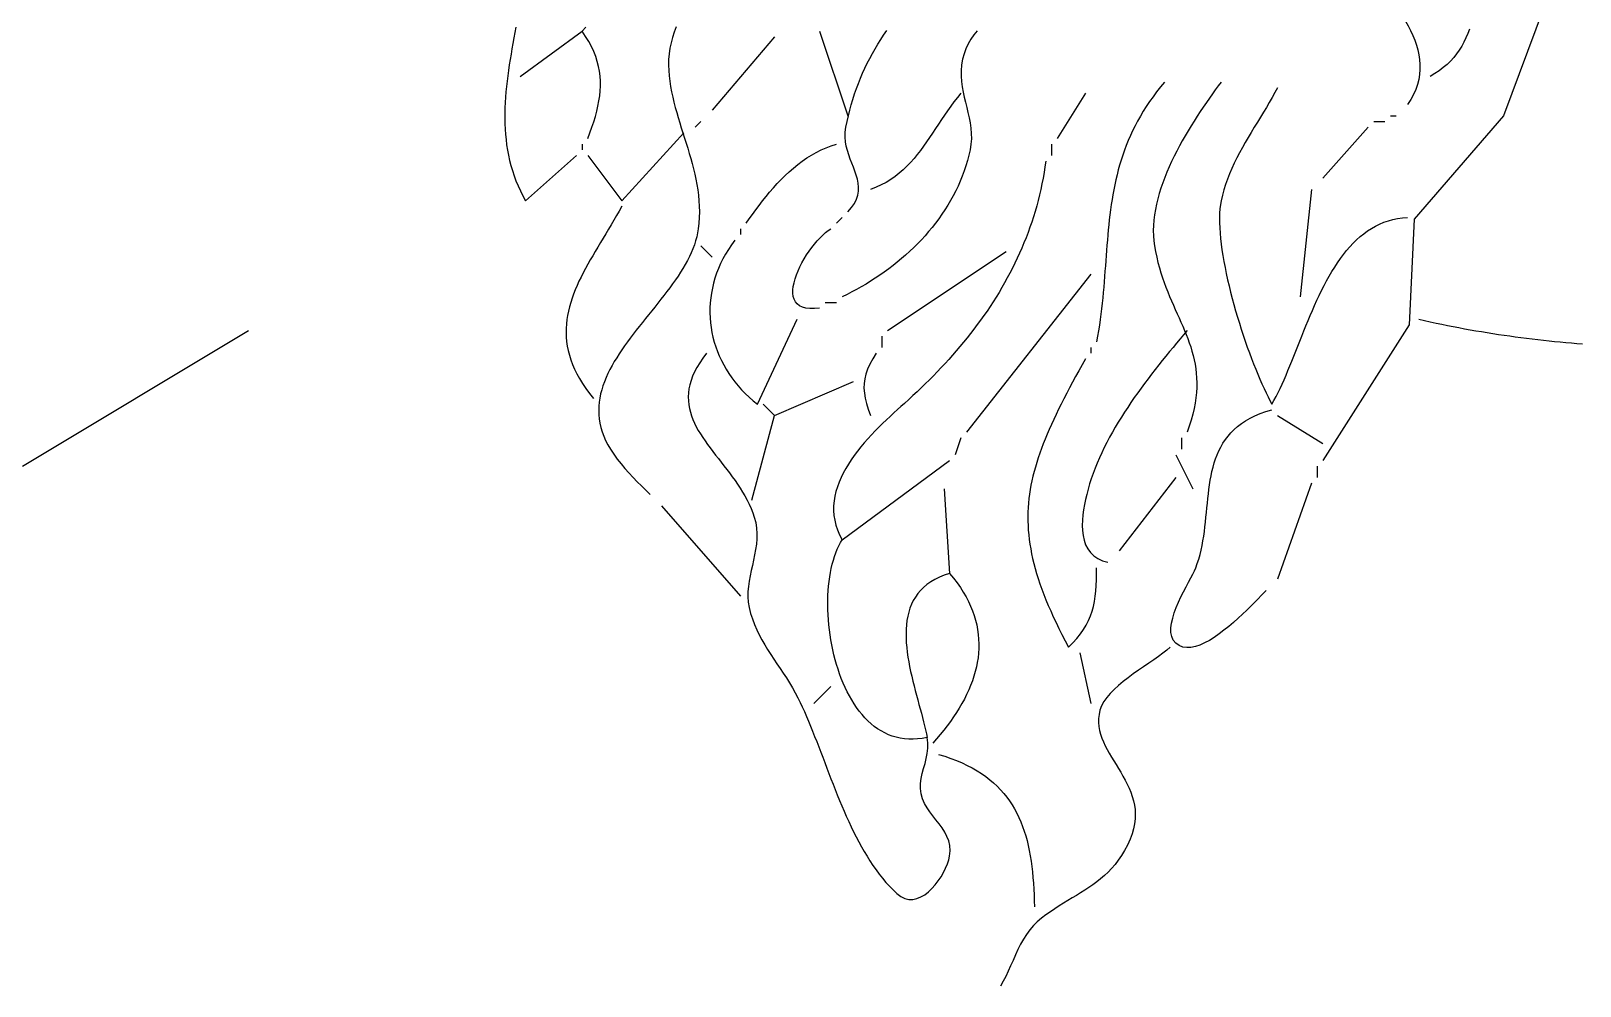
# Model space of a CAD drawing. Header units: millimetres. Extents: x 17 to 1517, y 15 to 1503.
# Drawn here: x 740.5 to 1014.5, y 386 to 555 of the extents above; entities that cross this region are included whole.
import ezdxf

# ---------------------------------------------------------------- set-up
doc = ezdxf.new("R2010")
doc.units = ezdxf.units.MM
doc.layers.add('0_0_0', color=3, linetype='Continuous')

msp = doc.modelspace()

# ---------------------------------------------------------------- linework, layer by layer
at = {"layer": '0_0_0'}
for points in [[(1073, 636), (1052.5201, 616), (1035.3704, 584), (1010.9197, 566.7863), (1000.9421, 540), (985.1582, 521.7137), (984.2847, 503), (969, 479)], [(996, 584), (981, 561), (981.5663, 560.1626), (982.1187, 559.3238), (982.6532, 558.4835), (983.1657, 557.6414), (983.6521, 556.7974), (984.1083, 555.9514), (984.5304, 555.1031), (984.9142, 554.2525), (985.2557, 553.3993), (985.5509, 552.5433), (985.7956, 551.6845), (985.9859, 550.8227), (986.1176, 549.9576), (986.1868, 549.0891), (986.1893, 548.2171), (986.1211, 547.3414), (985.9782, 546.4618), (985.7564, 545.5782), (985.4517, 544.6903), (985.0601, 543.7981), (984.5776, 542.9014), (984, 542)], [(826.2721, 555.703), (826.0935, 554.7478), (825.9168, 553.7921), (825.743, 552.8363), (825.5734, 551.8804), (825.4093, 550.9247), (825.2518, 549.9694), (825.1022, 549.0146), (824.9618, 548.0606), (824.8317, 547.1075), (824.7131, 546.1555), (824.6074, 545.2048), (824.5157, 544.2556), (824.4392, 543.308), (824.3792, 542.3624), (824.3369, 541.4188), (824.3135, 540.4774), (824.3103, 539.5385), (824.3285, 538.6022), (824.3692, 537.6687), (824.4338, 536.7382), (824.5235, 535.8109), (824.6394, 534.8869), (824.7829, 533.9665), (824.955, 533.0499), (825.1572, 532.1372), (825.3905, 531.2286), (825.6562, 530.3244), (825.9556, 529.4246), (826.2898, 528.5295), (826.6602, 527.6394), (827.0678, 526.7542), (827.514, 525.8744), (828, 525), (837, 533)], [(827, 547), (838, 555)], [(839, 536), (839.3756, 537.0053), (839.7234, 537.9889), (840.0408, 538.9525), (840.3258, 539.898), (840.576, 540.8272), (840.7891, 541.742), (840.9629, 542.6443), (841.0952, 543.5358), (841.1836, 544.4186), (841.2259, 545.2944), (841.2198, 546.1651), (841.1631, 547.0325), (841.0535, 547.8986), (840.8887, 548.7651), (840.6665, 549.634), (840.3845, 550.507), (840.0406, 551.3861), (839.6325, 552.273), (839.1578, 553.1698), (838.6144, 554.0781), (838, 555), (838.6409, 555.7303)], [(854.6441, 555.7637), (854.2961, 554.8284), (853.987, 553.884), (853.7237, 552.9297), (853.5131, 551.9648), (853.3622, 550.9887), (853.2778, 550.0007), (853.2669, 549), (853.3125, 548.0353), (853.3933, 547.0803), (853.5066, 546.1342), (853.6495, 545.1962), (853.8193, 544.2654), (854.0132, 543.3411), (854.2284, 542.4225), (854.4621, 541.5087), (854.7115, 540.599), (854.9738, 539.6926), (855.2462, 538.7886), (855.526, 537.8864), (855.8104, 536.985), (856.0965, 536.0837), (856.3815, 535.1817), (856.6628, 534.2781), (856.9374, 533.3723), (857.2027, 532.4633), (857.4557, 531.5504), (857.6938, 530.6328), (857.9142, 529.7097), (858.114, 528.7803), (858.2904, 527.8438), (858.4407, 526.8994), (858.5621, 525.9462), (858.6518, 524.9836), (858.7069, 524.0107), (858.7248, 523.0266), (858.7026, 522.0307), (858.6376, 521.0221), (858.5269, 520), (858.4136, 519.2923), (858.2604, 518.5872), (858.0692, 517.8847), (857.8419, 517.1845), (857.5803, 516.4865), (857.2865, 515.7905), (856.9622, 515.0965), (856.6095, 514.4041), (856.2301, 513.7133), (855.8261, 513.024), (855.3992, 512.3359), (854.9515, 511.649), (854.4849, 510.963), (854.0011, 510.2778), (853.5023, 509.5933), (852.9901, 508.9093), (852.4666, 508.2257), (851.9337, 507.5422), (851.3932, 506.8588), (850.8471, 506.1753), (850.2973, 505.4916), (849.7456, 504.8074), (849.1941, 504.1227), (848.6445, 503.4373), (848.0988, 502.751), (847.559, 502.0637), (847.0268, 501.3752), (846.5043, 500.6853), (845.9933, 499.994), (845.4957, 499.3011), (845.0134, 498.6064), (844.5484, 497.9097), (844.1025, 497.211), (843.6777, 496.51), (843.2758, 495.8066), (842.8988, 495.1006), (842.5485, 494.392), (842.227, 493.6805), (841.936, 492.966), (841.6775, 492.2483), (841.4533, 491.5273), (841.2655, 490.8029), (841.1159, 490.0748), (841.0064, 489.343), (840.9389, 488.6072), (840.9153, 487.8674), (840.9375, 487.1233), (841.0075, 486.3748), (841.1271, 485.6218), (841.2982, 484.8641), (841.5228, 484.1016), (841.8028, 483.3341), (842.14, 482.5614), (842.5363, 481.7834), (842.9938, 481), (843.5799, 480.1081), (844.2057, 479.2467), (844.866, 478.4119), (845.5552, 477.6), (846.2682, 476.8072), (846.9994, 476.0299), (847.7436, 475.2643), (848.4953, 474.5065), (849.2492, 473.753), (850, 473)], [(872, 554), (861, 541)], [(880, 555), (885, 540)], [(907.8543, 555.0895), (907.2789, 554.3443), (906.7553, 553.5653), (906.2892, 552.7493), (905.8863, 551.8931), (905.552, 550.9933), (905.2921, 550.0467), (905.1121, 549.05), (905.0177, 548), (905.0118, 547.0357), (905.076, 546.088), (905.1976, 545.1539), (905.3644, 544.2307), (905.5636, 543.3156), (905.7831, 542.4059), (906.0102, 541.4987), (906.2325, 540.5913), (906.4376, 539.6809), (906.613, 538.7647), (906.7462, 537.84), (906.8249, 536.9039), (906.8365, 535.9538), (906.7686, 534.9867), (906.6087, 534), (906.3917, 533.0486), (906.1443, 532.1088), (905.8672, 531.1808), (905.5612, 530.2647), (905.227, 529.3607), (904.8652, 528.469), (904.4768, 527.5898), (904.0622, 526.7234), (903.6224, 525.8699), (903.158, 525.0294), (902.6698, 524.2023), (902.1585, 523.3886), (901.6248, 522.5887), (901.0694, 521.8026), (900.4931, 521.0306), (899.8966, 520.2728), (899.2807, 519.5295), (898.6461, 518.8009), (897.9934, 518.0871), (897.3235, 517.3883), (896.637, 516.7048), (895.9347, 516.0368), (895.2174, 515.3843), (894.4857, 514.7477), (893.7403, 514.1271), (892.9821, 513.5227), (892.2118, 512.9347), (891.43, 512.3633), (890.6375, 511.8087), (889.835, 511.2711), (889.0233, 510.7507), (888.2031, 510.2477), (887.3751, 509.7622), (886.54, 509.2945), (885.6987, 508.8448), (884.8518, 508.4132), (884, 508)], [(885, 523), (885.6591, 523.7684), (886.1612, 524.5189), (886.5205, 525.2541), (886.7514, 525.9767), (886.8681, 526.6893), (886.885, 527.3947), (886.8163, 528.0954), (886.6764, 528.7943), (886.4795, 529.4938), (886.24, 530.1968), (885.9721, 530.9058), (885.6901, 531.6235), (885.4084, 532.3527), (885.1412, 533.0959), (884.9028, 533.8558), (884.7076, 534.6352), (884.5699, 535.4366), (884.5038, 536.2627), (884.5238, 537.1163), (884.6442, 538), (884.8525, 539.0118), (885.0807, 540.0114), (885.3288, 540.9987), (885.5965, 541.9738), (885.8836, 542.9365), (886.1902, 543.8867), (886.5159, 544.8246), (886.8607, 545.75), (887.2245, 546.6628), (887.607, 547.5631), (888.0081, 548.4507), (888.4278, 549.3257), (888.8658, 550.188), (889.322, 551.0376), (889.7962, 551.8743), (890.2884, 552.6983), (890.7984, 553.5094), (891.326, 554.3075), (891.8711, 555.0927)], [(994.9481, 555.3396), (994.6523, 554.5695), (994.3265, 553.8158), (993.9682, 553.0799), (993.5746, 552.3631), (993.143, 551.6669), (992.6707, 550.9925), (992.155, 550.3414), (991.5933, 549.715), (990.9829, 549.1145), (990.321, 548.5414), (989.605, 547.997), (988.8322, 547.4827), (988, 547)], [(941, 546), (940.2875, 545.1353), (939.611, 544.2714), (938.9692, 543.4081), (938.3613, 542.5453), (937.7861, 541.6828), (937.2427, 540.8206), (936.7299, 539.9584), (936.2469, 539.0962), (935.7925, 538.2338), (935.3658, 537.371), (934.9656, 536.5078), (934.5911, 535.644), (934.2411, 534.7793), (933.9146, 533.9139), (933.6107, 533.0473), (933.3282, 532.1796), (933.0662, 531.3106), (932.8236, 530.4402), (932.5994, 529.5681), (932.3926, 528.6944), (932.2021, 527.8188), (932.0269, 526.9412), (931.8661, 526.0614), (931.7185, 525.1794), (931.5831, 524.295), (931.459, 523.408), (931.3451, 522.5183), (931.2403, 521.6258), (931.1437, 520.7303), (931.0541, 519.8318), (930.9707, 518.93), (930.8923, 518.0248), (930.818, 517.116), (930.7467, 516.2037), (930.6773, 515.2875), (930.6089, 514.3674), (930.5405, 513.4432), (930.4709, 512.5149), (930.3992, 511.5821), (930.3244, 510.6449), (930.2454, 509.7031), (930.1612, 508.7565), (930.0707, 507.805), (929.9731, 506.8484), (929.8671, 505.8867), (929.7518, 504.9197), (929.6262, 503.9472), (929.4892, 502.9691), (929.3399, 501.9853), (929.1771, 500.9956), (929, 500)], [(951, 546), (950.5, 545.3189), (949.9881, 544.6138), (949.4665, 543.8857), (948.937, 543.1359), (948.4017, 542.3655), (947.8626, 541.5755), (947.3218, 540.7671), (946.7812, 539.9415), (946.2428, 539.0998), (945.7088, 538.2431), (945.1809, 537.3725), (944.6614, 536.4891), (944.1522, 535.5942), (943.6553, 534.6888), (943.1727, 533.7741), (942.7065, 532.8511), (942.2586, 531.9211), (941.8311, 530.9851), (941.426, 530.0443), (941.0452, 529.0998), (940.6909, 528.1527), (940.365, 527.2042), (940.0695, 526.2554), (939.8065, 525.3075), (939.5779, 524.3615), (939.3858, 523.4186), (939.2322, 522.4799), (939.1191, 521.5466), (939.0485, 520.6198), (939.0224, 519.7006), (939.0429, 518.7901), (939.1119, 517.8895), (939.2315, 517), (939.4137, 515.9884), (939.6206, 515.0077), (939.85, 514.056), (940.0998, 513.1316), (940.3678, 512.2326), (940.6519, 511.3573), (940.9499, 510.5038), (941.2597, 509.6704), (941.5791, 508.8553), (941.906, 508.0567), (942.2382, 507.2727), (942.5737, 506.5016), (942.9102, 505.7417), (943.2456, 504.991), (943.5778, 504.2478), (943.9046, 503.5104), (944.2238, 502.7769), (944.5334, 502.0455), (944.8312, 501.3144), (945.115, 500.5819), (945.3827, 499.8461), (945.6321, 499.1053), (945.8611, 498.3576), (946.0676, 497.6013), (946.2494, 496.8345), (946.4043, 496.0556), (946.5303, 495.2626), (946.6251, 494.4538), (946.6867, 493.6274), (946.7128, 492.7815), (946.7014, 491.9145), (946.6502, 491.0245), (946.5572, 490.1097), (946.4202, 489.1683), (946.237, 488.1986), (946.0056, 487.1987), (945.7237, 486.1668), (945.3892, 485.1011), (945, 484)], [(905, 544), (904.3674, 543.2519), (903.7615, 542.489), (903.1788, 541.7139), (902.6156, 540.9293), (902.0683, 540.1378), (901.5336, 539.3422), (901.0076, 538.5452), (900.487, 537.7493), (899.9682, 536.9574), (899.4475, 536.172), (898.9215, 535.3958), (898.3865, 534.6316), (897.8391, 533.8819), (897.2756, 533.1496), (896.6925, 532.4372), (896.0862, 531.7474), (895.4532, 531.0829), (894.79, 530.4465), (894.0928, 529.8407), (893.3583, 529.2682), (892.5828, 528.7318), (891.7628, 528.2341), (890.8947, 527.7778), (889.9749, 527.3655), (889, 527)], [(927, 544), (922, 536)], [(961, 545), (960.5329, 544.1331), (960.0461, 543.2638), (959.5425, 542.3919), (959.0254, 541.5172), (958.498, 540.6393), (957.9634, 539.7581), (957.4248, 538.8733), (956.8854, 537.9847), (956.3482, 537.0919), (955.8166, 536.1948), (955.2936, 535.2931), (954.7824, 534.3866), (954.2861, 533.4749), (953.8081, 532.5579), (953.3513, 531.6354), (952.9191, 530.707), (952.5145, 529.7725), (952.1407, 528.8316), (951.8008, 527.8842), (951.4982, 526.9299), (951.2358, 525.9686), (951.017, 525), (950.897, 524.2982), (950.81, 523.5522), (950.755, 522.7646), (950.7306, 521.938), (950.7359, 521.0748), (950.7696, 520.1778), (950.8306, 519.2494), (950.9177, 518.2923), (951.0299, 517.309), (951.1659, 516.3022), (951.3246, 515.2743), (951.5048, 514.228), (951.7055, 513.1658), (951.9254, 512.0904), (952.1635, 511.0043), (952.4185, 509.91), (952.6893, 508.8102), (952.9748, 507.7074), (953.2739, 506.6043), (953.5853, 505.5033), (953.9079, 504.4071), (954.2407, 503.3183), (954.5823, 502.2394), (954.9318, 501.173), (955.2879, 500.1217), (955.6495, 499.088), (956.0155, 498.0746), (956.3846, 497.084), (956.7558, 496.1187), (957.128, 495.1815), (957.4998, 494.2748), (957.8703, 493.4012), (958.2383, 492.5634), (958.6026, 491.7638), (958.962, 491.0051), (959.3155, 490.2898), (959.6619, 489.6206), (960, 489), (960.3694, 489.648), (960.7333, 490.3261), (961.0924, 491.0326), (961.4474, 491.7656), (961.799, 492.5231), (962.148, 493.3033), (962.495, 494.1044), (962.8408, 494.9246), (963.1861, 495.7619), (963.5317, 496.6145), (963.8782, 497.4805), (964.2264, 498.3581), (964.5771, 499.2455), (964.9309, 500.1407), (965.2885, 501.042), (965.6508, 501.9474), (966.0183, 502.8551), (966.3919, 503.7632), (966.7722, 504.6699), (967.1601, 505.5734), (967.5561, 506.4717), (967.9611, 507.363), (968.3757, 508.2455), (968.8008, 509.1173), (969.2369, 509.9765), (969.6848, 510.8213), (970.1454, 511.6499), (970.6192, 512.4603), (971.107, 513.2507), (971.6095, 514.0192), (972.1275, 514.7641), (972.6617, 515.4834), (973.2128, 516.1753), (973.7815, 516.8379), (974.3685, 517.4693), (974.9747, 518.0678), (975.6006, 518.6314), (976.2471, 519.1583), (976.9148, 519.6467), (977.6045, 520.0946), (978.3168, 520.5003), (979.0526, 520.8618), (979.8126, 521.1773), (980.5974, 521.445), (981.4079, 521.6629), (982.2446, 521.8293), (983.1084, 521.9423), (984, 522)], [(981, 540), (982, 540)], [(859, 539), (858, 538)], [(977, 538), (969, 529)], [(978, 539), (980, 539)], [(838, 535), (838, 534)], [(839, 533), (845, 525), (856, 537)], [(867, 521), (867.5523, 521.7873), (868.1176, 522.5793), (868.6966, 523.3729), (869.2898, 524.1655), (869.8977, 524.9541), (870.5207, 525.7358), (871.1596, 526.508), (871.8148, 527.2676), (872.4868, 528.0119), (873.1761, 528.738), (873.8834, 529.4431), (874.6092, 530.1244), (875.3539, 530.779), (876.1182, 531.404), (876.9025, 531.9967), (877.7075, 532.5541), (878.5336, 533.0735), (879.3813, 533.5519), (880.2513, 533.9867), (881.1441, 534.3748), (882.0601, 534.7135), (883, 535)], [(921, 535), (921, 533)], [(920, 532), (919.8586, 530.9823), (919.6998, 529.9722), (919.5239, 528.9698), (919.3309, 527.975), (919.1212, 526.9877), (918.895, 526.008), (918.6524, 525.0357), (918.3936, 524.0709), (918.119, 523.1134), (917.8286, 522.1634), (917.5227, 521.2206), (917.2015, 520.2852), (916.8653, 519.3571), (916.5142, 518.4362), (916.1484, 517.5225), (915.7682, 516.6159), (915.3737, 515.7165), (914.9653, 514.8242), (914.543, 513.9389), (914.1071, 513.0607), (913.6578, 512.1894), (913.1954, 511.3251), (912.7199, 510.4678), (912.2318, 509.6173), (911.731, 508.7736), (911.218, 507.9368), (910.6928, 507.1068), (910.1557, 506.2835), (909.6069, 505.4669), (909.0467, 504.6569), (908.4751, 503.8537), (907.8925, 503.057), (907.299, 502.2669), (906.6949, 501.4833), (906.0803, 500.7063), (905.4555, 499.9357), (904.8207, 499.1715), (904.1761, 498.4137), (903.5219, 497.6623), (902.8584, 496.9172), (902.1857, 496.1784), (901.504, 495.4459), (900.8135, 494.7196), (900.1146, 493.9994), (899.4073, 493.2854), (898.6919, 492.5776), (897.9686, 491.8758), (897.2376, 491.18), (896.4992, 490.4903), (895.7534, 489.8066), (895.0007, 489.1288), (894.3906, 488.5831), (893.7632, 488.0176), (893.1217, 487.433), (892.4698, 486.8298), (891.8107, 486.2087), (891.1481, 485.5703), (890.4853, 484.9153), (889.8259, 484.2443), (889.1732, 483.558), (888.5308, 482.8569), (887.9021, 482.1418), (887.2906, 481.4132), (886.6997, 480.6718), (886.1329, 479.9183), (885.5937, 479.1532), (885.0855, 478.3772), (884.6118, 477.5909), (884.1761, 476.7951), (883.7818, 475.9903), (883.4323, 475.1771), (883.1312, 474.3562), (882.8819, 473.5282), (882.6879, 472.6938), (882.5526, 471.8536), (882.4795, 471.0083), (882.472, 470.1584), (882.5337, 469.3047), (882.6679, 468.4477), (882.8782, 467.5881), (883.168, 466.7265), (883.5408, 465.8636), (884, 465), (903, 479)], [(967, 527), (965, 508)], [(845, 524), (844.5387, 523.1699), (844.0711, 522.3485), (843.599, 521.5353), (843.1239, 520.7297), (842.6475, 519.9313), (842.1715, 519.1395), (841.6976, 518.3539), (841.2273, 517.574), (840.7625, 516.7992), (840.3046, 516.0292), (839.8554, 515.2633), (839.4166, 514.5011), (838.9898, 513.7421), (838.5766, 512.9857), (838.1788, 512.2316), (837.7979, 511.4792), (837.4357, 510.7281), (837.0938, 509.9776), (836.7739, 509.2273), (836.4775, 508.4768), (836.2065, 507.7255), (835.9624, 506.973), (835.7469, 506.2187), (835.5616, 505.4621), (835.4083, 504.7028), (835.2886, 503.9402), (835.2041, 503.1739), (835.1565, 502.4034), (835.1475, 501.6281), (835.1787, 500.8476), (835.2518, 500.0614), (835.3684, 499.2689), (835.5303, 498.4698), (835.739, 497.6634), (835.9962, 496.8493), (836.3036, 496.0271), (836.6628, 495.1961), (837.0756, 494.3559), (837.5435, 493.5061), (838.0682, 492.6461), (838.6514, 491.7754), (839.2948, 490.8935), (840, 490)], [(884, 522), (883, 521)], [(865, 518), (864.4081, 517.1931), (863.8603, 516.3746), (863.3561, 515.5455), (862.8952, 514.7068), (862.4773, 513.8595), (862.1021, 513.0047), (861.7691, 512.1433), (861.4781, 511.2766), (861.2287, 510.4054), (861.0206, 509.5308), (860.8534, 508.6539), (860.7269, 507.7756), (860.6407, 506.8971), (860.5944, 506.0194), (860.5877, 505.1434), (860.6202, 504.2703), (860.6917, 503.4011), (860.8018, 502.5368), (860.9502, 501.6784), (861.1365, 500.827), (861.3603, 499.9836), (861.6215, 499.1493), (861.9195, 498.325), (862.2541, 497.5119), (862.625, 496.711), (863.0317, 495.9233), (863.474, 495.1498), (863.9516, 494.3915), (864.464, 493.6496), (865.011, 492.925), (865.5923, 492.2188), (866.2074, 491.5321), (866.856, 490.8658), (867.5379, 490.221), (868.2527, 489.5987), (869, 489), (876, 504)], [(866, 520), (866, 519)], [(880, 506), (879.0677, 505.8989), (878.2503, 505.8947), (877.5432, 505.9813), (876.9413, 506.1525), (876.44, 506.4021), (876.0343, 506.724), (875.7194, 507.1122), (875.4905, 507.5605), (875.3428, 508.0627), (875.2715, 508.6128), (875.2716, 509.2045), (875.3385, 509.8318), (875.4672, 510.4886), (875.653, 511.1686), (875.8909, 511.8659), (876.1763, 512.5742), (876.5042, 513.2875), (876.8698, 513.9995), (877.2683, 514.7042), (877.6948, 515.3955), (878.1446, 516.0671), (878.6128, 516.7131), (879.0946, 517.3272), (879.5851, 517.9033), (880.0795, 518.4354), (880.5731, 518.9172), (881.0609, 519.3426), (881.5381, 519.7056), (882, 520)], [(859, 517), (861, 515)], [(892, 502), (913, 516)], [(928, 512), (906, 484)], [(881, 507), (883, 507)], [(739, 478), (779, 502)], [(945, 502), (944.3844, 501.2764), (943.7633, 500.542), (943.1376, 499.7971), (942.5085, 499.0419), (941.8769, 498.2767), (941.244, 497.5018), (940.6107, 496.7175), (939.9782, 495.9241), (939.3475, 495.1218), (938.7196, 494.3109), (938.0956, 493.4917), (937.4766, 492.6645), (936.8636, 491.8295), (936.2576, 490.987), (935.6597, 490.1374), (935.071, 489.2809), (934.4925, 488.4177), (933.9252, 487.5482), (933.3703, 486.6726), (932.8287, 485.7912), (932.3016, 484.9043), (931.7899, 484.0121), (931.2947, 483.115), (930.8172, 482.2133), (930.3582, 481.3071), (929.919, 480.3968), (929.5005, 479.4827), (929.1037, 478.565), (928.7298, 477.6441), (928.3798, 476.7201), (928.0548, 475.7935), (927.7557, 474.8644), (927.4837, 473.9331), (927.2399, 473), (927.0364, 472.1284), (926.8511, 471.2262), (926.6924, 470.3034), (926.5691, 469.37), (926.4898, 468.4361), (926.4632, 467.5117), (926.498, 466.6069), (926.6027, 465.7317), (926.7861, 464.8961), (927.0569, 464.1101), (927.4236, 463.3839), (927.8949, 462.7274), (928.4796, 462.1508), (929.1862, 461.6639), (930.0234, 461.277), (931, 461)], [(986, 504), (987.0113, 503.7717), (988.0216, 503.5496), (989.0308, 503.3336), (990.0389, 503.1236), (991.0459, 502.9195), (992.0519, 502.7214), (993.0568, 502.529), (994.0608, 502.3425), (995.0637, 502.1616), (996.0658, 501.9864), (997.0668, 501.8168), (998.067, 501.6527), (999.0662, 501.4941), (1000.0646, 501.3409), (1001.0621, 501.193), (1002.0588, 501.0505), (1003.0546, 500.9131), (1004.0497, 500.781), (1005.044, 500.6539), (1006.0375, 500.5318), (1007.0303, 500.4148), (1008.0223, 500.3027), (1009.0137, 500.1954), (1010.0044, 500.0929), (1010.9945, 499.9952), (1011.9839, 499.9022), (1012.9727, 499.8138), (1013.9609, 499.7299), (1014.9486, 499.6505)], [(891, 501), (891, 499)], [(928, 499), (928, 498)], [(860, 498), (859.3516, 497.1469), (858.783, 496.314), (858.2913, 495.5003), (857.8737, 494.7049), (857.5271, 493.9269), (857.2488, 493.1653), (857.0359, 492.4193), (856.8855, 491.6879), (856.7948, 490.9702), (856.7608, 490.2654), (856.7807, 489.5724), (856.8516, 488.8904), (856.9706, 488.2185), (857.135, 487.5557), (857.3416, 486.9011), (857.5879, 486.2539), (857.8707, 485.6131), (858.1873, 484.9778), (858.5348, 484.347), (858.9103, 483.7199), (859.3109, 483.0956), (859.7338, 482.473), (860.1761, 481.8514), (860.6349, 481.2299), (861.1074, 480.6074), (861.5906, 479.983), (862.0817, 479.356), (862.5778, 478.7253), (863.076, 478.09), (863.5735, 477.4492), (864.0674, 476.8021), (864.5548, 476.1476), (865.0329, 475.485), (865.4987, 474.8131), (865.9494, 474.1313), (866.3821, 473.4384), (866.7939, 472.7337), (867.1821, 472.0162), (867.5436, 471.285), (867.8756, 470.5392), (868.1752, 469.7778), (868.4397, 469), (868.6931, 468.0163), (868.8435, 467.0434), (868.9038, 466.0803), (868.8868, 465.1257), (868.8057, 464.1787), (868.6732, 463.238), (868.5024, 462.3027), (868.3063, 461.3716), (868.0977, 460.4436), (867.8897, 459.5176), (867.6951, 458.5926), (867.527, 457.6673), (867.3983, 456.7408), (867.3219, 455.8119), (867.3108, 454.8795), (867.3779, 453.9426), (867.5363, 453), (867.7969, 451.9618), (868.1094, 450.9616), (868.469, 449.9957), (868.8707, 449.0601), (869.3095, 448.151), (869.7807, 447.2646), (870.2792, 446.397), (870.8002, 445.5445), (871.3388, 444.7031), (871.8899, 443.869), (872.4489, 443.0384), (873.0107, 442.2075), (873.5703, 441.3724), (874.123, 440.5293), (874.6638, 439.6744), (875.1878, 438.8037), (875.6901, 437.9135), (876.1658, 437), (876.5513, 436.2079), (876.9308, 435.3964), (877.3051, 434.5666), (877.6747, 433.7197), (878.0403, 432.857), (878.4027, 431.9798), (878.7625, 431.0892), (879.1203, 430.1866), (879.477, 429.2731), (879.8331, 428.3501), (880.1893, 427.4188), (880.5464, 426.4803), (880.9049, 425.536), (881.2656, 424.5871), (881.6292, 423.6348), (881.9963, 422.6805), (882.3676, 421.7252), (882.7438, 420.7704), (883.1256, 419.8171), (883.5137, 418.8667), (883.9087, 417.9204), (884.3113, 416.9795), (884.7222, 416.0452), (885.1421, 415.1187), (885.5716, 414.2013), (886.0115, 413.2942), (886.4624, 412.3987), (886.9251, 411.516), (887.4001, 410.6474), (887.8882, 409.7941), (888.39, 408.9573), (888.9062, 408.1383), (889.4376, 407.3384), (889.9847, 406.5587), (890.5483, 405.8006), (891.1291, 405.0653), (891.7277, 404.3539), (892.3448, 403.6678), (892.9811, 403.0083), (893.6373, 402.3765), (894.3428, 401.8338), (895.0586, 401.4894), (895.7788, 401.3269), (896.4974, 401.33), (897.2085, 401.4823), (897.9062, 401.7675), (898.5846, 402.1692), (899.2376, 402.6712), (899.8594, 403.2569), (900.444, 403.9102), (900.9856, 404.6146), (901.4781, 405.3539), (901.9156, 406.1116), (902.2923, 406.8714), (902.6021, 407.6169), (902.8392, 408.3319), (902.9976, 409), (903.0931, 409.9564), (903.0311, 410.8495), (902.8336, 411.6886), (902.5223, 412.4828), (902.1192, 413.2415), (901.6462, 413.9739), (901.125, 414.6894), (900.5777, 415.3971), (900.0261, 416.1063), (899.492, 416.8263), (898.9974, 417.5665), (898.5641, 418.3359), (898.214, 419.144), (897.9691, 420), (897.8461, 420.9394), (897.8576, 421.8529), (897.973, 422.7471), (898.1621, 423.6287), (898.3945, 424.5041), (898.6398, 425.3801), (898.8679, 426.2633), (899.0483, 427.1603), (899.1506, 428.0776), (899.1446, 429.022), (899, 430), (898.1578, 429.8351), (897.3364, 429.729), (896.5358, 429.6799), (895.7559, 429.6862), (894.9967, 429.7462), (894.2582, 429.8582), (893.5405, 430.0206), (892.8435, 430.2315), (892.1672, 430.4894), (891.5117, 430.7925), (890.8768, 431.1392), (890.2626, 431.5278), (889.6692, 431.9566), (889.0965, 432.4238), (888.5444, 432.9279), (888.0131, 433.4671), (887.5024, 434.0398), (887.0124, 434.6442), (886.5431, 435.2787), (886.0945, 435.9415), (885.6665, 436.6311), (885.2593, 437.3456), (884.8727, 438.0835), (884.5067, 438.843), (884.1614, 439.6225), (883.8368, 440.4202), (883.5329, 441.2344), (883.2495, 442.0636), (882.9869, 442.906), (882.7448, 443.7598), (882.5235, 444.6235), (882.3227, 445.4953), (882.1426, 446.3736), (881.9831, 447.2566), (881.8442, 448.1427), (881.726, 449.0302), (881.6283, 449.9174), (881.5513, 450.8026), (881.4949, 451.6842), (881.4591, 452.5603), (881.4439, 453.4294), (881.4493, 454.2898), (881.4753, 455.1398), (881.5219, 455.9776), (881.5891, 456.8017), (881.6769, 457.6102), (881.7852, 458.4016), (881.9142, 459.1742), (882.0637, 459.9262), (882.2337, 460.6559), (882.4244, 461.3617), (882.6356, 462.042), (882.8674, 462.6949), (883.1197, 463.3189), (883.3926, 463.9121), (883.686, 464.4731), (884, 465)], [(890, 498), (889.3933, 496.9974), (888.8907, 496.0587), (888.4895, 495.1694), (888.1871, 494.315), (887.9806, 493.481), (887.8676, 492.6529), (887.8452, 491.8164), (887.9108, 490.9569), (888.0618, 490.0599), (888.2954, 489.1111), (888.609, 488.0959), (889, 487)], [(927, 497), (926.4121, 495.9366), (925.8397, 494.8932), (925.2829, 493.869), (924.7418, 492.8632), (924.2167, 491.875), (923.7078, 490.9037), (923.2154, 489.9485), (922.7395, 489.0087), (922.2804, 488.0835), (921.8383, 487.1722), (921.4134, 486.274), (921.0059, 485.3881), (920.6161, 484.5138), (920.2441, 483.6503), (919.8901, 482.7969), (919.5543, 481.9528), (919.237, 481.1172), (918.9383, 480.2895), (918.6584, 479.4687), (918.3976, 478.6543), (918.1561, 477.8453), (917.934, 477.0411), (917.7315, 476.2409), (917.5489, 475.444), (917.3864, 474.6495), (917.2441, 473.8568), (917.1224, 473.065), (917.0213, 472.2734), (916.941, 471.4813), (916.8819, 470.6879), (916.844, 469.8924), (916.8277, 469.094), (916.833, 468.2921), (916.8602, 467.4859), (916.9096, 466.6745), (916.9812, 465.8573), (917.0754, 465.0335), (917.1923, 464.2023), (917.3321, 463.363), (917.495, 462.5148), (917.6812, 461.6569), (917.891, 460.7886), (918.1245, 459.9092), (918.3819, 459.0178), (918.6635, 458.1137), (918.9695, 457.1963), (919.3, 456.2646), (919.6552, 455.3179), (920.0354, 454.3556), (920.4408, 453.3767), (920.8715, 452.3807), (921.3278, 451.3666), (921.8098, 450.3338), (922.3179, 449.2815), (922.8521, 448.2089), (923.4127, 447.1153), (924, 446), (924.805, 446.7675), (925.5195, 447.5365), (926.1486, 448.3098), (926.6979, 449.0901), (927.1726, 449.8802), (927.578, 450.6827), (927.9195, 451.5005), (928.2025, 452.3363), (928.4323, 453.1928), (928.6142, 454.0728), (928.7536, 454.979), (928.8559, 455.9143), (928.9263, 456.8812), (928.9702, 457.8827), (928.993, 458.9213), (929, 460)], [(868, 472), (872, 487), (886, 493)], [(870, 489), (872, 487)], [(959, 456), (958.5864, 455.5878), (958.1003, 455.0936), (957.5479, 454.5295), (956.9359, 453.9077), (956.2704, 453.2403), (955.5581, 452.5393), (954.8053, 451.817), (954.0183, 451.0855), (953.2038, 450.3568), (952.3679, 449.6432), (951.5173, 448.9567), (950.6582, 448.3094), (949.7971, 447.7136), (948.9405, 447.1812), (948.0947, 446.7246), (947.2662, 446.3556), (946.4613, 446.0867), (945.6866, 445.9297), (944.9484, 445.8969), (944.2531, 446.0004), (943.6072, 446.2523), (942.9937, 446.6881), (942.5563, 447.233), (942.2792, 447.8738), (942.1463, 448.5972), (942.1418, 449.39), (942.2498, 450.239), (942.4543, 451.131), (942.7393, 452.0528), (943.0891, 452.9911), (943.4877, 453.9328), (943.9191, 454.8646), (944.3674, 455.7732), (944.8167, 456.6456), (945.2512, 457.4684), (945.6548, 458.2284), (946.0117, 458.9125), (946.3059, 459.5074), (946.5216, 460), (946.8062, 460.7764), (947.0587, 461.5641), (947.2817, 462.3617), (947.4781, 463.1682), (947.6506, 463.9822), (947.8019, 464.8027), (947.9348, 465.6284), (948.052, 466.4582), (948.1563, 467.2908), (948.2505, 468.125), (948.3372, 468.9597), (948.4193, 469.7936), (948.4995, 470.6257), (948.5805, 471.4546), (948.6652, 472.2791), (948.7562, 473.0982), (948.8563, 473.9106), (948.9682, 474.715), (949.0948, 475.5104), (949.2387, 476.2955), (949.4027, 477.0691), (949.5896, 477.83), (949.8021, 478.5771), (950.043, 479.3091), (950.315, 480.0249), (950.6208, 480.7232), (950.9633, 481.4029), (951.3451, 482.0627), (951.7691, 482.7016), (952.2379, 483.3182), (952.7544, 483.9114), (953.3213, 484.48), (953.9413, 485.0228), (954.6171, 485.5386), (955.3516, 486.0263), (956.1475, 486.4845), (957.0075, 486.9122), (957.9344, 487.3081), (958.931, 487.6711), (960, 488)], [(961, 487), (969, 482)], [(905, 483), (904, 480)], [(944, 483), (944, 481)], [(943, 480), (946, 474)], [(968, 478), (968, 476)], [(943, 476), (933, 463)], [(967, 475), (961, 458)], [(902, 474), (903, 459), (902.0529, 458.6932), (901.1796, 458.3437), (900.3777, 457.9533), (899.6449, 457.5237), (898.9786, 457.0567), (898.3764, 456.554), (897.836, 456.0173), (897.355, 455.4484), (896.9309, 454.8491), (896.5613, 454.221), (896.2439, 453.5659), (895.9761, 452.8855), (895.7557, 452.1817), (895.5801, 451.456), (895.447, 450.7104), (895.354, 449.9465), (895.2986, 449.166), (895.2785, 448.3707), (895.2912, 447.5624), (895.3344, 446.7427), (895.4055, 445.9135), (895.5023, 445.0764), (895.6222, 444.2332), (895.763, 443.3857), (895.9221, 442.5356), (896.0971, 441.6846), (896.2858, 440.8345), (896.4855, 439.987), (896.694, 439.1438), (896.9089, 438.3068), (897.1276, 437.4776), (897.3478, 436.658), (897.5672, 435.8497), (897.7832, 435.0544), (897.9935, 434.274), (898.1956, 433.5101), (898.3872, 432.7645), (898.5659, 432.039), (898.7291, 431.3352), (898.8746, 430.655), (899, 430)], [(852, 471), (866, 455)], [(903, 459), (903.6807, 458.1789), (904.3099, 457.3561), (904.8884, 456.5317), (905.417, 455.7059), (905.8964, 454.879), (906.3275, 454.051), (906.7109, 453.2224), (907.0476, 452.3931), (907.3383, 451.5634), (907.5838, 450.7336), (907.7849, 449.9039), (907.9423, 449.0743), (908.0569, 448.2452), (908.1295, 447.4168), (908.1607, 446.5891), (908.1515, 445.7625), (908.1025, 444.9372), (908.0147, 444.1133), (907.8887, 443.291), (907.7254, 442.4705), (907.5256, 441.6522), (907.29, 440.836), (907.0194, 440.0223), (906.7146, 439.2113), (906.3765, 438.4031), (906.0057, 437.5979), (905.6031, 436.796), (905.1694, 435.9975), (904.7055, 435.2027), (904.2122, 434.4118), (903.6902, 433.6249), (903.1402, 432.8423), (902.5632, 432.0641), (901.9599, 431.2906), (901.3311, 430.5219), (900.6775, 429.7583), (900, 429)], [(942, 446), (941.3872, 445.4563), (940.6882, 444.8971), (939.9172, 444.3227), (939.0885, 443.7334), (938.2164, 443.1293), (937.3154, 442.5108), (936.3996, 441.8781), (935.4835, 441.2314), (934.5813, 440.5711), (933.7074, 439.8973), (932.8761, 439.2103), (932.1018, 438.5104), (931.3987, 437.7979), (930.7812, 437.073), (930.2637, 436.3359), (929.8603, 435.5869), (929.5856, 434.8263), (929.4262, 434.0843), (929.3463, 433.3563), (929.3402, 432.641), (929.4017, 431.9368), (929.5249, 431.2424), (929.704, 430.5564), (929.9329, 429.8773), (930.2057, 429.2037), (930.5164, 428.5343), (930.8591, 427.8676), (931.2279, 427.2023), (931.6168, 426.5368), (932.0198, 425.8698), (932.431, 425.1999), (932.8445, 424.5257), (933.2543, 423.8458), (933.6544, 423.1587), (934.039, 422.4631), (934.4019, 421.7575), (934.7374, 421.0405), (935.0395, 420.3107), (935.3022, 419.5668), (935.5195, 418.8072), (935.6855, 418.0307), (935.7943, 417.2357), (935.8399, 416.4209), (935.8164, 415.5848), (935.7178, 414.7261), (935.5381, 413.8433), (935.2715, 412.9351), (934.912, 412), (934.4318, 410.9574), (933.9237, 409.9928), (933.3891, 409.1007), (932.8294, 408.2756), (932.2459, 407.5119), (931.6401, 406.8042), (931.0133, 406.1469), (930.3669, 405.5346), (929.7024, 404.9618), (929.021, 404.4229), (928.3243, 403.9124), (927.6135, 403.4249), (926.8901, 402.9549), (926.1554, 402.4968), (925.4108, 402.0451), (924.6578, 401.5944), (923.8977, 401.139), (923.132, 400.6737), (922.3619, 400.1927), (921.5889, 399.6907), (920.8143, 399.1621), (920.0396, 398.6014), (919.2662, 398.0031), (918.4954, 397.3618), (917.8051, 396.6959), (917.1735, 395.954), (916.5932, 395.1474), (916.0569, 394.2873), (915.5573, 393.385), (915.087, 392.4517), (914.6386, 391.4988), (914.205, 390.5375), (913.7786, 389.5792), (913.3523, 388.6349), (912.9186, 387.7161), (912.4703, 386.8341), (912, 386)], [(926, 445), (928, 436)], [(882, 439), (879, 436)], [(901, 427), (902.1196, 426.6574), (903.1898, 426.291), (904.2118, 425.9009), (905.1866, 425.4873), (906.1153, 425.0504), (906.999, 424.5904), (907.8387, 424.1076), (908.6356, 423.6021), (909.3908, 423.0742), (910.1053, 422.5239), (910.7803, 421.9517), (911.4167, 421.3575), (912.0158, 420.7418), (912.5785, 420.1046), (913.106, 419.4461), (913.5994, 418.7666), (914.0597, 418.0663), (914.4881, 417.3454), (914.8855, 416.604), (915.2532, 415.8424), (915.5922, 415.0608), (915.9036, 414.2594), (916.1885, 413.4384), (916.4479, 412.598), (916.6829, 411.7384), (916.8947, 410.8598), (917.0843, 409.9624), (917.2529, 409.0464), (917.4014, 408.112), (917.531, 407.1595), (917.6428, 406.189), (917.7378, 405.2007), (917.8172, 404.1949), (917.882, 403.1717), (917.9334, 402.1313), (917.9723, 401.074), (918, 400)]]:
    msp.add_lwpolyline(points, dxfattribs=at)

doc.saveas('drawing.dxf')
